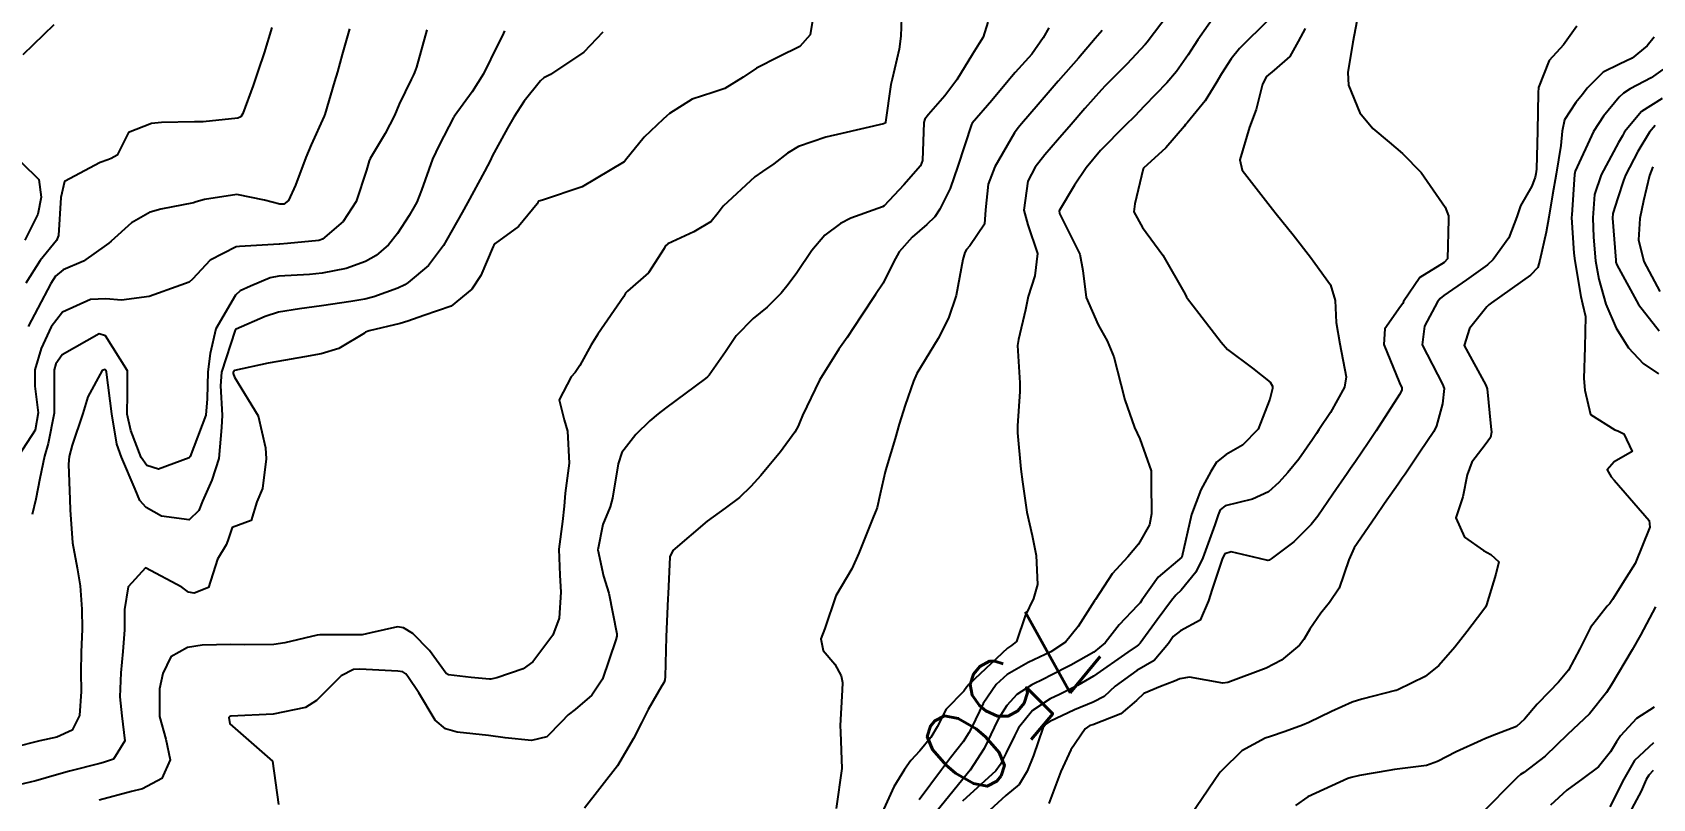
# Model space of a CAD drawing. Header units: metres. Extents: x 318500 to 325275, y 7408834 to 7428799.
# Drawn here: x 323816 to 323891.1, y 7421354.4 to 7421389.9 of the extents above; entities that cross this region are included whole.
import ezdxf
from ezdxf.enums import TextEntityAlignment as Align

# ---------------------------------------------------------------- set-up
doc = ezdxf.new("R2010")
doc.units = ezdxf.units.M
doc.header["$MEASUREMENT"] = 0
for name, color, linetype in [('Cotas', 45, 'Continuous'), ('Curvas de Nivel 1m', 11, 'Continuous'), ('Curvas de Nivel 5m', 15, 'Continuous'), ('Vias Primárias', 230, 'Continuous')]:
    doc.layers.add(name, color=color, linetype=linetype)
doc.styles.add('Style-STANDARD', font='STANDARD.shx')

msp = doc.modelspace()

# ---------------------------------------------------------------- linework, layer by layer
at = {"layer": 'Curvas de Nivel 1m', "flags": 128}
for points, elevation in [([(323877.555, 7421391.406), (323877.191, 7421389.446), (323876.964, 7421388.033), (323876.986, 7421387.448), (323877.521, 7421386.158), (323878.125, 7421385.431), (323878.882, 7421384.797), (323879.499, 7421384.284), (323880.359, 7421383.401), (323881.466, 7421381.792), (323881.625, 7421381.388), (323881.625, 7421381.22), (323881.575, 7421379.388), (323881.428, 7421379.228), (323880.299, 7421378.524), (323879.544, 7421377.409), (323879.501, 7421377.317), (323879.407, 7421377.186), (323878.669, 7421376.143), (323878.626, 7421375.421), (323879.353, 7421373.643), (323879.455, 7421373.409), (323879.455, 7421373.303), (323879.347, 7421373.108), (323878.277, 7421371.426), (323877.897, 7421370.856), (323877.308, 7421370.001), (323877.08, 7421369.667), (323876.926, 7421369.446), (323876.26, 7421368.48), (323875.565, 7421367.466), (323875.266, 7421367.075), (323874.463, 7421366.273), (323873.403, 7421365.488), (323873.311, 7421365.428), (323873.249, 7421365.413), (323872.866, 7421365.496), (323871.544, 7421365.807), (323871.252, 7421365.712), (323871.15, 7421365.521), (323870.676, 7421364.081), (323870.495, 7421363.531), (323870.11, 7421362.633), (323869.199, 7421362.142), (323868.867, 7421361.881), (323868.652, 7421361.555), (323867.978, 7421360.767), (323867.177, 7421360.302), (323866.179, 7421359.585), (323865.657, 7421359.098), (323865.158, 7421358.832), (323864.291, 7421358.475), (323863.145, 7421357.941), (323862.956, 7421357.819), (323862.829, 7421357.633), (323862.392, 7421356.366), (323862.101, 7421355.64), (323861.726, 7421355.022), (323861.099, 7421354.506), (323860.186, 7421353.664)], 747), ([(323852.258, 7421391.101), (323852.043, 7421389.783), (323851.554, 7421389.236), (323850.581, 7421388.768), (323849.544, 7421388.23), (323848.925, 7421387.819), (323848.077, 7421387.286), (323847.529, 7421387.101), (323846.574, 7421386.805), (323845.514, 7421386.134), (323845.374, 7421386.009), (323845.222, 7421385.873), (323844.341, 7421385.038), (323843.481, 7421383.963), (323843.448, 7421383.923), (323843.411, 7421383.891), (323841.468, 7421382.728), (323839.628, 7421382.114), (323839.461, 7421382.061), (323839.41, 7421382.001), (323839.383, 7421381.951), (323838.517, 7421380.887), (323837.432, 7421380.102), (323837.371, 7421380.03), (323837.343, 7421379.971), (323836.772, 7421378.617), (323836.358, 7421377.986), (323835.392, 7421377.207), (323834.128, 7421376.759), (323833.385, 7421376.499), (323833.029, 7421376.389), (323831.591, 7421376.048), (323831.431, 7421375.997), (323831.379, 7421375.951), (323830.194, 7421375.241), (323829.364, 7421374.983), (323828.604, 7421374.848), (323827.358, 7421374.641), (323826.92, 7421374.551), (323825.351, 7421374.218), (323825.298, 7421374.131), (323825.297, 7421374.078), (323825.347, 7421373.904), (323826.448, 7421372.119), (323826.784, 7421370.637), (323826.821, 7421370.115), (323826.653, 7421368.742), (323826.388, 7421368.119), (323826.119, 7421367.259), (323825.252, 7421366.936), (323825.045, 7421366.331), (323824.962, 7421366.134), (323824.568, 7421365.475), (323824.147, 7421364.146), (323823.479, 7421363.893), (323823.217, 7421363.935), (323822.905, 7421364.163), (323821.229, 7421365.069), (323820.427, 7421364.192), (323820.261, 7421363.138), (323820.254, 7421362.194), (323820.177, 7421361.193), (323820.085, 7421360.196), (323820.036, 7421359.084), (323820.126, 7421358.195), (323820.267, 7421357.049), (323819.751, 7421356.2), (323819.28, 7421356.035), (323819.107, 7421355.993), (323817.699, 7421355.634), (323817.098, 7421355.471), (323816.149, 7421355.194), (323815.09, 7421354.941)], 756), ([(323868.54, 7421390.601), (323867.758, 7421389.568), (323867.675, 7421389.463), (323867.567, 7421389.34), (323866.708, 7421388.428), (323865.89, 7421387.595), (323865.716, 7421387.418), (323865.534, 7421387.228), (323864.771, 7421386.361), (323864.131, 7421385.621), (323863.503, 7421384.89), (323862.92, 7421384.211), (323862.467, 7421383.64), (323862.129, 7421382.995), (323861.935, 7421381.645), (323862.126, 7421380.968), (323862.581, 7421379.638), (323862.451, 7421378.608), (323862.141, 7421377.643), (323862.018, 7421377.027), (323861.687, 7421375.647), (323861.653, 7421375.37), (323861.751, 7421373.646), (323861.749, 7421373.242), (323861.641, 7421371.647), (323861.64, 7421371.332), (323861.798, 7421369.645), (323861.875, 7421369.061), (323862.084, 7421367.642), (323862.329, 7421366.569), (323862.505, 7421365.637), (323862.574, 7421364.293), (323862.385, 7421363.638), (323862.006, 7421362.844), (323861.603, 7421361.646), (323861.376, 7421361.461), (323861.187, 7421361.337), (323859.41, 7421359.676), (323859.306, 7421359.54), (323859.165, 7421359.341), (323858.337, 7421358.508), (323857.919, 7421357.698), (323857.637, 7421357.197), (323857.123, 7421356.582), (323856.698, 7421356.132), (323856.408, 7421355.717), (323855.92, 7421354.904), (323855.368, 7421353.727)], 751), ([(323873.583, 7421390.752), (323872.29, 7421389.509), (323871.935, 7421389.144), (323871.557, 7421388.663), (323871.096, 7421387.978), (323870.836, 7421387.531), (323870.345, 7421386.72), (323869.512, 7421385.697), (323869.441, 7421385.621), (323869.382, 7421385.551), (323868.522, 7421384.538), (323867.49, 7421383.596), (323867.474, 7421383.57), (323867.092, 7421381.949), (323867.044, 7421381.576), (323867.449, 7421380.846), (323868.382, 7421379.56), (323869.412, 7421377.757), (323869.486, 7421377.624), (323869.534, 7421377.548), (323870.058, 7421376.882), (323871.088, 7421375.524), (323871.375, 7421375.197), (323872.533, 7421374.332), (323873.353, 7421373.679), (323873.473, 7421373.489), (323873.462, 7421373.375), (323873.344, 7421372.89), (323872.798, 7421371.498), (323872.071, 7421370.757), (323871.312, 7421370.316), (323870.867, 7421369.966), (323870.607, 7421369.53), (323870.147, 7421368.677), (323869.712, 7421367.543), (323869.264, 7421365.564), (323868.169, 7421364.628), (323867.411, 7421363.568), (323867.338, 7421363.449), (323867.216, 7421363.317), (323866.359, 7421362.427), (323865.704, 7421361.592), (323865.186, 7421361.152), (323864.117, 7421360.553), (323863.174, 7421360.068), (323862.881, 7421359.925), (323862.305, 7421359.639), (323861.614, 7421359.195), (323861.155, 7421358.683), (323860.756, 7421358.045), (323860.562, 7421357.659), (323860.101, 7421356.69), (323859.451, 7421355.675), (323859.106, 7421355.272), (323857.841, 7421353.699)], 749), ([(323842.421, 7421389.907), (323841.551, 7421388.981), (323839.998, 7421387.943), (323839.699, 7421387.786), (323839.535, 7421387.646), (323838.78, 7421386.699), (323838.294, 7421385.962), (323838.008, 7421385.459), (323837.488, 7421384.5), (323837.303, 7421384.152), (323837.213, 7421383.974), (323836.945, 7421383.448), (323836.148, 7421381.99), (323835.901, 7421381.545), (323835.441, 7421380.725), (323835.176, 7421380.262), (323835.035, 7421380.006), (323834.348, 7421379.084), (323833.404, 7421378.291), (323833.242, 7421378.192), (323832.918, 7421378.035), (323831.814, 7421377.628), (323831.395, 7421377.52), (323830.75, 7421377.416), (323829.391, 7421377.208), (323828.37, 7421377.076), (323827.388, 7421376.921), (323826.774, 7421376.728), (323825.43, 7421376.13), (323825.395, 7421376.115), (323825.379, 7421376.084), (323824.749, 7421374.139), (323824.705, 7421373.504), (323824.781, 7421372.138), (323824.755, 7421371.579), (323824.621, 7421370.14), (323824.303, 7421369.126), (323823.878, 7421368.151), (323823.693, 7421367.724), (323823.257, 7421367.284), (323821.971, 7421367.461), (323821.265, 7421367.87), (323820.966, 7421368.185), (323820.752, 7421368.714), (323820.114, 7421370.198), (323819.906, 7421370.804), (323819.663, 7421372.207), (323819.42, 7421374.138), (323819.409, 7421374.209), (323819.351, 7421374.263), (323819.214, 7421374.212), (323818.552, 7421373.001), (323818.32, 7421372.225), (323817.833, 7421370.759), (323817.687, 7421370.234), (323817.662, 7421369.867), (323817.726, 7421368.233), (323817.74, 7421367.756), (323817.852, 7421366.231), (323818.065, 7421365.064), (323818.198, 7421364.225), (323818.281, 7421363.146), (323818.3, 7421362.223), (323818.248, 7421361.15), (323818.236, 7421360.224), (323818.253, 7421359.325), (323818.175, 7421358.224), (323817.822, 7421357.537), (323817.125, 7421357.208), (323816.332, 7421357.037), (323815.117, 7421356.727)], 757), ([(323834.276, 7421390.019), (323833.792, 7421388.276), (323833.704, 7421388.028), (323833.647, 7421387.92), (323833.535, 7421387.715), (323832.993, 7421386.56), (323832.77, 7421386.037), (323832.332, 7421385.207), (323831.639, 7421384.048), (323831.589, 7421383.938), (323831.475, 7421383.51), (323830.995, 7421382.057), (323830.388, 7421381.124), (323829.433, 7421380.307), (323829.269, 7421380.246), (323827.807, 7421380.104), (323827.458, 7421380.082), (323827.43, 7421380.079), (323825.584, 7421379.972), (323825.427, 7421379.945), (323824.226, 7421379.34), (323823.404, 7421378.45), (323823.259, 7421378.306), (323822.873, 7421378.168), (323821.395, 7421377.649), (323820.122, 7421377.473), (323819.393, 7421377.536), (323818.677, 7421377.505), (323817.387, 7421376.926), (323816.857, 7421376.248), (323816.385, 7421375.234), (323816.094, 7421374.253), (323816.1, 7421373.491), (323816.257, 7421372.251), (323816.117, 7421371.447), (323815.343, 7421370.26)], 759), ([(323816.978, 7421390.249), (323815.546, 7421388.85)], 762), ([(323827.085, 7421390.115), (323826.723, 7421388.944), (323826.453, 7421388.121), (323826.217, 7421387.436), (323825.744, 7421386.128), (323825.651, 7421385.985), (323825.507, 7421385.914), (323823.903, 7421385.755), (323823.504, 7421385.747), (323821.974, 7421385.712), (323821.502, 7421385.664), (323820.44, 7421385.256), (323819.921, 7421384.206), (323819.638, 7421384.048), (323819.478, 7421383.989), (323819.12, 7421383.859), (323817.467, 7421382.984), (323817.311, 7421382.242), (323817.198, 7421380.479), (323817.106, 7421380.245), (323816.349, 7421379.323), (323815.687, 7421378.266)], 761), ([(323837.873, 7421389.967), (323837.769, 7421389.756), (323837.554, 7421389.326), (323836.897, 7421387.98), (323836.368, 7421387.146), (323835.541, 7421386), (323835.528, 7421385.981), (323835.509, 7421385.943), (323834.835, 7421384.664), (323834.533, 7421384.014), (323834.018, 7421382.574), (323833.798, 7421382.025), (323833.684, 7421381.799), (323833.451, 7421381.406), (323832.908, 7421380.565), (323832.493, 7421380.039), (323831.916, 7421379.551), (323831.418, 7421379.272), (323830.53, 7421378.946), (323829.41, 7421378.723), (323828.824, 7421378.673), (323827.407, 7421378.591), (323827.006, 7421378.514), (323826.098, 7421378.123), (323825.621, 7421377.905), (323825.396, 7421377.717), (323824.491, 7421376.143), (323824.22, 7421375.005), (323824.115, 7421374.149), (323824.093, 7421372.91), (323824.032, 7421372.149), (323823.301, 7421370.232), (323823.249, 7421370.161), (323821.832, 7421369.634), (323821.294, 7421369.804), (323821.026, 7421370.184), (323820.546, 7421371.431), (323820.378, 7421372.199), (323820.391, 7421373.143), (323820.394, 7421374.2), (323819.374, 7421375.831), (323819.082, 7421375.92), (323817.361, 7421374.95), (323817.068, 7421374.531), (323816.998, 7421374.244), (323816.997, 7421372.571), (323816.992, 7421372.243), (323816.72, 7421370.832), (323816.546, 7421370.248), (323816.323, 7421369.211), (323816.138, 7421368.251), (323815.973, 7421367.539)], 758), ([(323860.278, 7421390.371), (323860.063, 7421389.673), (323859.867, 7421389.374), (323859.558, 7421388.893), (323858.84, 7421387.69), (323858.276, 7421386.952), (323857.516, 7421386.09), (323857.35, 7421385.874), (323857.308, 7421385.712), (323857.247, 7421383.958), (323857.157, 7421383.713), (323856.375, 7421382.822), (323855.462, 7421381.859), (323855.387, 7421381.805), (323855.166, 7421381.734), (323853.925, 7421381.281), (323853.449, 7421381.036), (323852.716, 7421380.496), (323852.112, 7421379.78), (323851.42, 7421378.75), (323851.01, 7421378.198), (323850.686, 7421377.797), (323850.048, 7421377.156), (323849.392, 7421376.622), (323848.611, 7421375.822), (323848.114, 7421375.084), (323847.353, 7421374.007), (323847.275, 7421373.917), (323847.191, 7421373.842), (323845.336, 7421372.475), (323844.997, 7421372.209), (323844.598, 7421371.877), (323843.955, 7421371.249), (323843.308, 7421370.421), (323843.132, 7421369.893), (323842.869, 7421368.303), (323842.76, 7421367.898), (323842.428, 7421367.068), (323842.193, 7421365.906), (323842.455, 7421364.678), (323842.698, 7421363.898), (323843.075, 7421362.008), (323843.069, 7421361.892), (323843.025, 7421361.729), (323842.409, 7421359.901), (323841.914, 7421359.154), (323841.149, 7421358.501), (323840.822, 7421358.247), (323840.509, 7421357.929), (323839.833, 7421357.236), (323839.127, 7421357.056), (323837.906, 7421357.185), (323837.13, 7421357.292), (323835.675, 7421357.449), (323835.134, 7421357.598), (323834.657, 7421358.005), (323833.896, 7421359.275), (323833.394, 7421360.027), (323833.29, 7421360.156), (323833.163, 7421360.243), (323832.927, 7421360.269), (323831.165, 7421360.374), (323830.873, 7421360.346), (323830.295, 7421360.063), (323829.148, 7421358.914), (323828.648, 7421358.582), (323827.142, 7421358.283), (323825.191, 7421358.18), (323825.14, 7421358.174), (323825.09, 7421358.131), (323825.136, 7421357.832), (323827.11, 7421356.1), (323827.394, 7421354.097)], 754), ([(323863.1, 7421390.109), (323862.834, 7421389.637), (323862.309, 7421388.893), (323861.546, 7421388.039), (323861.362, 7421387.833), (323861.213, 7421387.655), (323860.451, 7421386.741), (323859.542, 7421385.68), (323859.509, 7421385.627), (323858.888, 7421383.689), (323858.52, 7421382.649), (323858.05, 7421381.701), (323857.81, 7421381.349), (323857.449, 7421380.989), (323856.762, 7421380.395), (323856.166, 7421379.723), (323855.904, 7421379.247), (323855.415, 7421378.262), (323855.073, 7421377.735), (323854.399, 7421376.741), (323853.753, 7421375.754), (323853.372, 7421375.201), (323852.465, 7421373.773), (323851.678, 7421372.13), (323851.545, 7421371.787), (323851.481, 7421371.635), (323851.323, 7421371.356), (323850.655, 7421370.451), (323850.123, 7421369.802), (323849.75, 7421369.349), (323849.285, 7421368.834), (323848.766, 7421368.329), (323848.104, 7421367.827), (323847.264, 7421367.226), (323845.671, 7421365.864), (323845.534, 7421365.578), (323845.457, 7421363.866), (323845.446, 7421363.637), (323845.357, 7421361.867), (323845.312, 7421360.008), (323845.297, 7421359.868), (323845.267, 7421359.77), (323845.166, 7421359.593), (323844.53, 7421358.495), (323844.226, 7421357.879), (323843.855, 7421357.157), (323843.11, 7421355.89), (323841.578, 7421353.913)], 753), ([(323865.574, 7421389.978), (323865.245, 7421389.605), (323864.47, 7421388.703), (323863.54, 7421387.63), (323862.611, 7421386.552), (323861.832, 7421385.647), (323861.683, 7421385.474), (323861.506, 7421385.237), (323860.59, 7421383.663), (323860.289, 7421382.857), (323860.169, 7421381.669), (323860.125, 7421380.995), (323859.435, 7421380.002), (323859.29, 7421379.824), (323859.205, 7421379.683), (323859.107, 7421379.365), (323858.806, 7421377.689), (323858.452, 7421376.637), (323857.966, 7421375.701), (323857.365, 7421374.71), (323856.988, 7421374.081), (323856.83, 7421373.715), (323856.447, 7421372.611), (323856.16, 7421371.722), (323855.977, 7421371.067), (323855.576, 7421369.727), (323855.514, 7421369.511), (323855.282, 7421368.501), (323855.141, 7421367.863), (323855.099, 7421367.733), (323854.972, 7421367.439), (323854.291, 7421365.744), (323853.972, 7421365.016), (323853.22, 7421363.76), (323852.716, 7421362.249), (323852.525, 7421361.77), (323852.641, 7421361.225), (323853.178, 7421360.592), (323853.474, 7421360.057), (323853.538, 7421359.754), (323853.525, 7421359.395), (323853.431, 7421357.756), (323853.442, 7421357.448), (323853.507, 7421355.754), (323853.241, 7421353.907)], 752), ([(323874.977, 7421390.075), (323874.654, 7421389.479), (323874.272, 7421388.77), (323873.55, 7421388.145), (323873.194, 7421387.847), (323873.008, 7421387.498), (323872.708, 7421386.317), (323872.399, 7421385.507), (323871.959, 7421383.978), (323872.06, 7421383.511), (323873.463, 7421381.701), (323873.639, 7421381.488), (323874.42, 7421380.505), (323875.222, 7421379.472), (323875.427, 7421379.201), (323876.15, 7421378.192), (323876.376, 7421377.456), (323876.412, 7421376.437), (323876.592, 7421375.452), (323876.885, 7421373.92), (323876.811, 7421373.448), (323876.15, 7421372.27), (323875.62, 7421371.466), (323875.502, 7421371.293), (323875.323, 7421371.023), (323874.681, 7421370.105), (323874.178, 7421369.481), (323873.76, 7421369.018), (323873.287, 7421368.596), (323872.537, 7421368.245), (323871.276, 7421367.944), (323871.045, 7421367.752), (323870.949, 7421367.525), (323870.802, 7421367.063), (323870.245, 7421365.535), (323869.921, 7421364.859), (323869.227, 7421364.027), (323868.984, 7421363.792), (323868.789, 7421363.554), (323868.114, 7421362.654), (323867.331, 7421361.569), (323867.261, 7421361.497), (323867.189, 7421361.445), (323866.759, 7421361.15), (323865.174, 7421360.043), (323864.434, 7421359.611), (323863.593, 7421359.194), (323863.16, 7421358.989), (323862.338, 7421358.452), (323861.7, 7421357.644), (323861.511, 7421357.269), (323861.122, 7421356.479), (323860.844, 7421355.924), (323860.64, 7421355.657), (323859.096, 7421354.246)], 748), ([(323887.579, 7421390.189), (323886.949, 7421389.319), (323886.292, 7421388.596), (323885.802, 7421387.336), (323885.779, 7421387.093), (323885.743, 7421385.337), (323885.701, 7421383.546), (323885.676, 7421383.337), (323885.645, 7421383.18), (323885.481, 7421382.767), (323884.955, 7421381.851), (323884.792, 7421381.34), (323884.419, 7421380.372), (323883.699, 7421379.356), (323883.428, 7421379.111), (323882.466, 7421378.42), (323881.413, 7421377.699), (323881.241, 7421377.562), (323881.116, 7421377.393), (323880.518, 7421376.274), (323880.401, 7421375.4), (323881.353, 7421373.583), (323881.428, 7421373.389), (323881.343, 7421372.665), (323881.074, 7421371.651), (323880.952, 7421371.394), (323880.291, 7421370.424), (323879.611, 7421369.407), (323879.485, 7421369.221), (323879.293, 7421368.946), (323878.654, 7421368.044), (323878.234, 7421367.426), (323877.256, 7421366), (323877, 7421365.444), (323876.554, 7421364.126), (323876.116, 7421363.457), (323875.709, 7421362.966), (323875.201, 7421362.214), (323874.922, 7421361.745), (323874.724, 7421361.475), (323873.881, 7421360.785), (323873.179, 7421360.42), (323871.397, 7421359.741), (323871.172, 7421359.717), (323869.626, 7421359.995), (323869.174, 7421359.911), (323868.92, 7421359.805), (323868.272, 7421359.559), (323867.497, 7421359.235), (323867.16, 7421358.91), (323866.443, 7421358.288), (323865.143, 7421357.79), (323864.997, 7421357.747), (323864.791, 7421357.605), (323864.119, 7421356.621), (323863.65, 7421355.622), (323863.095, 7421354.135)], 746), ([(323891.554, 7421388.182), (323891.024, 7421387.789), (323890.049, 7421387.275), (323889.736, 7421387.079), (323889.534, 7421386.891), (323888.803, 7421386.009), (323888.34, 7421385.298), (323887.491, 7421383.456), (323887.461, 7421383.31), (323887.335, 7421381.439), (323887.334, 7421381.311), (323887.435, 7421379.664), (323887.477, 7421379.309), (323887.752, 7421377.644), (323887.843, 7421377.304), (323887.983, 7421376.719), (323887.946, 7421375.302), (323887.897, 7421373.841), (323887.949, 7421373.301), (323888.21, 7421372.169), (323889.332, 7421371.467), (323889.475, 7421371.421), (323889.76, 7421371.274), (323890.133, 7421370.453), (323889.31, 7421369.975), (323888.985, 7421369.605), (323889.169, 7421369.282), (323889.298, 7421369.126), (323890.924, 7421367.255), (323890.961, 7421366.948), (323890.278, 7421365.265), (323889.883, 7421364.628), (323889.225, 7421363.593), (323889.098, 7421363.406), (323888.975, 7421363.284), (323888.205, 7421362.295), (323887.718, 7421361.302), (323887.18, 7421360.319), (323886.727, 7421359.762), (323886.297, 7421359.319), (323885.738, 7421358.747), (323885.151, 7421358.044), (323884.773, 7421357.708), (323883.845, 7421357.349), (323883.342, 7421357.152), (323883.135, 7421357.058), (323881.978, 7421356.526), (323881.12, 7421356.078), (323880.611, 7421355.902), (323879.115, 7421355.711), (323878.856, 7421355.672), (323877.505, 7421355.434), (323877.109, 7421355.35), (323876.966, 7421355.3), (323875.1, 7421354.445), (323874.526, 7421354.046)], 744), ([(323891.534, 7421386.834), (323890.567, 7421386.227), (323889.784, 7421385.277), (323889.684, 7421385.103), (323889.505, 7421384.794), (323888.697, 7421383.292), (323888.397, 7421382.375), (323888.311, 7421381.297), (323888.348, 7421380.395), (323888.444, 7421379.295), (323888.586, 7421378.457), (323888.912, 7421377.287), (323889.393, 7421376.177), (323889.971, 7421375.271), (323890.651, 7421374.542), (323891.362, 7421374.063)], 743), ([(323891.204, 7421385.574), (323890.944, 7421385.266), (323890.4, 7421384.372), (323889.836, 7421383.277), (323889.737, 7421383.026), (323889.474, 7421382.224), (323889.25, 7421381.497), (323889.231, 7421381.283), (323889.377, 7421379.335), (323889.384, 7421379.281), (323889.389, 7421379.24), (323889.428, 7421379.123), (323890.43, 7421377.27), (323891.392, 7421376.055)], 742), ([(323815.476, 7421383.854), (323816.277, 7421383.067), (323816.393, 7421382.256), (323816.233, 7421381.473), (323815.633, 7421380.267)], 762), ([(323891.096, 7421383.662), (323890.935, 7421383.266), (323890.663, 7421382.077), (323890.5, 7421381.27), (323890.436, 7421380.279), (323890.672, 7421379.268), (323891.416, 7421377.886)], 741), ([(323891.22, 7421363.25), (323890.52, 7421361.941), (323890.136, 7421361.266), (323889.173, 7421359.626), (323888.951, 7421359.283), (323888.156, 7421358.294), (323887.14, 7421357.336), (323886.113, 7421356.333), (323885.114, 7421355.574), (323884.968, 7421355.476), (323884.807, 7421355.335), (323883.092, 7421353.608)], 743), ([(323891.16, 7421358.606), (323890.343, 7421358.071), (323889.593, 7421357.273), (323889.408, 7421357.003), (323889.129, 7421356.533), (323888.574, 7421355.833), (323887.853, 7421355.299), (323887.104, 7421354.754), (323886.348, 7421354.067)], 742), ([(323891.135, 7421356.946), (323890.248, 7421356.138), (323889.748, 7421355.27), (323889.097, 7421353.987)], 741)]:
    msp.add_lwpolyline(points, dxfattribs=dict(at, elevation=elevation))
at = {"layer": 'Curvas de Nivel 5m', "flags": 128}
for points, elevation in [([(323856.286, 7421391.017), (323856.245, 7421389.723), (323856.165, 7421389.113), (323855.837, 7421387.727), (323855.779, 7421387.485), (323855.53, 7421385.73), (323855.526, 7421385.714), (323855.51, 7421385.69), (323855.437, 7421385.659), (323853.504, 7421385.21), (323852.761, 7421385.034), (323851.492, 7421384.596), (323850.985, 7421384.298), (323850.349, 7421383.801), (323849.835, 7421383.447), (323849.474, 7421383.2), (323847.998, 7421381.832), (323847.769, 7421381.521), (323847.449, 7421381.12), (323846.643, 7421380.651), (323845.433, 7421380.097), (323845.322, 7421379.981), (323845.269, 7421379.872), (323844.543, 7421378.748), (323843.563, 7421377.888), (323843.483, 7421377.805), (323843.398, 7421377.65), (323842.193, 7421375.908), (323841.884, 7421375.401), (323841.358, 7421374.453), (323841.149, 7421374.127), (323840.965, 7421373.926), (323840.409, 7421372.859), (323840.633, 7421371.93), (323840.787, 7421371.4), (323840.871, 7421369.926), (323840.686, 7421368.522), (323840.642, 7421367.929), (323840.553, 7421367.22), (323840.394, 7421365.933), (323840.438, 7421364.726), (323840.476, 7421363.931), (323840.397, 7421362.737), (323840.111, 7421361.936), (323839.178, 7421360.708), (323838.74, 7421360.389), (323837.507, 7421359.967), (323837.238, 7421359.901), (323837.169, 7421359.898), (323836.327, 7421359.983), (323835.272, 7421360.099), (323835.172, 7421360.171), (323834.396, 7421361.229), (323833.617, 7421362.024), (323833.194, 7421362.283), (323832.902, 7421362.325), (323831.669, 7421362.045), (323831.277, 7421361.961), (323831.189, 7421361.954), (323829.304, 7421361.963), (323829.188, 7421361.949), (323827.692, 7421361.585), (323827.181, 7421361.513), (323825.803, 7421361.498), (323825.181, 7421361.512), (323823.851, 7421361.479), (323823.178, 7421361.374), (323822.408, 7421360.931), (323822.029, 7421360.171), (323821.875, 7421359.45), (323821.875, 7421358.173), (323822.178, 7421357.116), (323822.37, 7421356.167), (323821.978, 7421355.29), (323821.09, 7421354.823), (323820.586, 7421354.689), (323819.081, 7421354.297)], 755), ([(323870.959, 7421390.905), (323869.999, 7421389.544), (323869.829, 7421389.283), (323869.56, 7421388.855), (323869.021, 7421388.082), (323868.568, 7421387.56), (323868.063, 7421387.033), (323867.523, 7421386.467), (323867.08, 7421386.013), (323866.644, 7421385.583), (323865.498, 7421384.414), (323864.826, 7421383.61), (323864.282, 7421382.814), (323863.577, 7421381.628), (323863.595, 7421381.491), (323864.537, 7421379.613), (323864.673, 7421378.861), (323864.827, 7421377.609), (323865.391, 7421376.339), (323865.799, 7421375.594), (323866.111, 7421374.846), (323866.438, 7421373.584), (323866.621, 7421372.859), (323867.069, 7421371.574), (323867.322, 7421371.043), (323867.841, 7421369.565), (323867.849, 7421369.007), (323867.864, 7421367.564), (323867.767, 7421367.063), (323867.256, 7421366.163), (323866.758, 7421365.577), (323866.04, 7421364.786), (323865.258, 7421363.599), (323865.245, 7421363.575), (323865.219, 7421363.54), (323864.465, 7421362.347), (323863.872, 7421361.62), (323863.185, 7421361.176), (323862.141, 7421360.68), (323861.175, 7421360.126), (323860.663, 7421359.658), (323860.056, 7421358.767), (323859.526, 7421357.674), (323859.398, 7421357.414), (323859.13, 7421357.003), (323858.548, 7421356.259), (323858.131, 7421355.695), (323857.096, 7421354.31)], 750), ([(323830.687, 7421390.063), (323830.348, 7421388.868), (323830.125, 7421388.071), (323829.993, 7421387.613), (323829.541, 7421386.08), (323829.533, 7421386.056), (323829.509, 7421386.007), (323828.903, 7421384.674), (323828.658, 7421384.092), (323828.177, 7421382.809), (323827.863, 7421382.104), (323827.634, 7421381.93), (323827.457, 7421381.922), (323826.746, 7421382.117), (323825.462, 7421382.372), (323823.968, 7421382.152), (323823.584, 7421382.032), (323823.458, 7421381.997), (323821.935, 7421381.701), (323821.451, 7421381.558), (323820.58, 7421381.061), (323819.63, 7421380.208), (323819.523, 7421380.115), (323819.427, 7421380.036), (323818.351, 7421379.291), (323817.41, 7421378.883), (323817.052, 7421378.598), (323816.833, 7421378.249), (323816.234, 7421377.102), (323815.79, 7421376.264)], 760), ([(323891.158, 7421389.68), (323890.841, 7421389.267), (323890.136, 7421388.7), (323889.557, 7421388.424), (323888.796, 7421388.047), (323888.052, 7421387.302), (323887.831, 7421387.01), (323887.53, 7421386.647), (323886.996, 7421385.84), (323886.896, 7421385.319), (323886.838, 7421384.654), (323886.612, 7421383.323), (323886.446, 7421382.355), (323886.27, 7421381.322), (323886.146, 7421380.627), (323885.865, 7421379.326), (323885.76, 7421378.993), (323885.423, 7421378.632), (323883.621, 7421377.357), (323883.501, 7421377.266), (323883.407, 7421377.168), (323882.595, 7421376.169), (323882.358, 7421375.375), (323883.353, 7421373.53), (323883.424, 7421373.359), (323883.595, 7421371.618), (323883.62, 7421371.356), (323883.577, 7421371.106), (323883.321, 7421370.771), (323882.711, 7421369.967), (323882.49, 7421369.372), (323882.295, 7421368.365), (323881.963, 7421367.38), (323882.371, 7421366.483), (323883.255, 7421365.862), (323883.582, 7421365.684), (323883.961, 7421365.349), (323883.822, 7421364.77), (323883.391, 7421363.357), (323883.338, 7421363.239), (323883.216, 7421363.074), (323882.482, 7421362.09), (323881.916, 7421361.379), (323881.182, 7421360.543), (323880.547, 7421360.025), (323879.284, 7421359.409), (323879.195, 7421359.384), (323879.169, 7421359.375), (323877.614, 7421358.982), (323877.161, 7421358.837), (323876.198, 7421358.41), (323875.146, 7421357.891), (323874.854, 7421357.764), (323874.048, 7421357.481), (323873.376, 7421357.248), (323873.135, 7421357.162), (323872.052, 7421356.581), (323871.112, 7421355.66), (323871.049, 7421355.583), (323870.996, 7421355.522), (323870.764, 7421355.183), (323869.645, 7421353.542)], 745), ([(323891.116, 7421355.661), (323890.913, 7421355.453), (323890.794, 7421355.255), (323890.555, 7421354.709), (323889.791, 7421353.269)], 740)]:
    msp.add_lwpolyline(points, dxfattribs=dict(at, elevation=elevation))
at = {"layer": 'Vias Primárias'}
for points in [[(323715.644, 7420145.548, 0), (323709.04, 7420132.939)], [(323831.088, 7420001.787, 0), (323833.844, 7420008.443, 0.220888)]]:
    msp.add_lwpolyline(points, format="xyb", dxfattribs=at)

# ---------------------------------------------------------------- texts
at = {"layer": 'Cotas', "style": 'Style-STANDARD'}
msp.add_text('750', height=4, rotation=230.36995, dxfattribs=at).set_placement((323861.246, 7421358.976, 750), align=Align.MIDDLE_CENTER)

doc.saveas('drawing.dxf')
